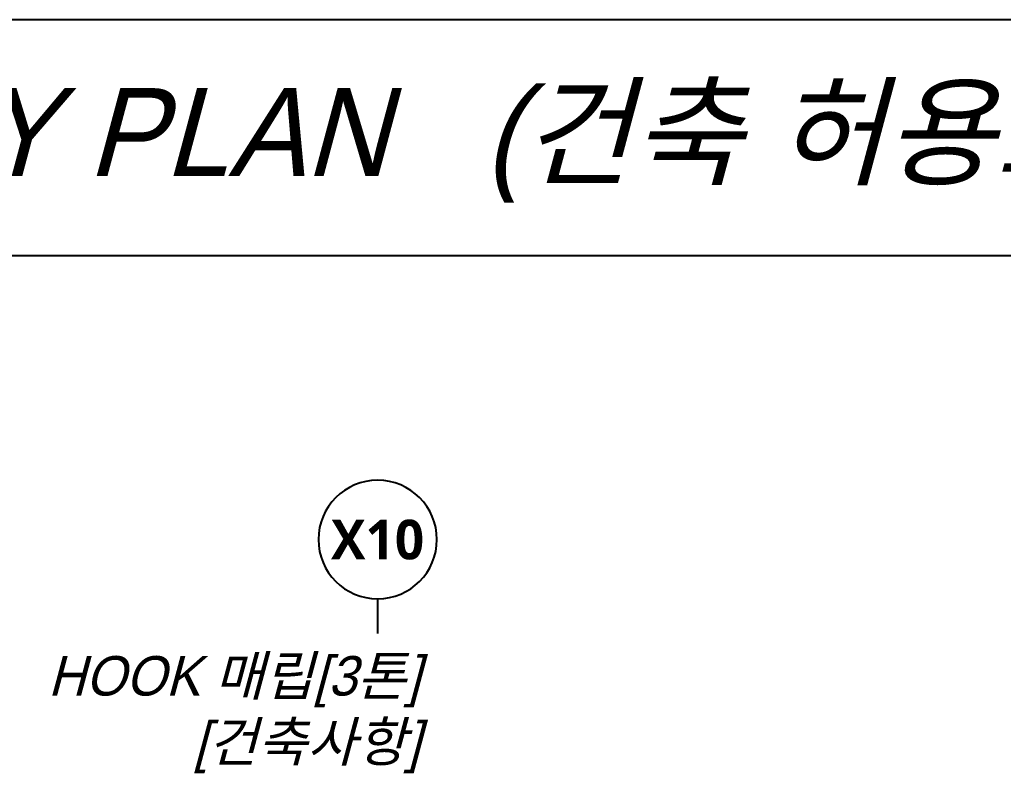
# Model space of a CAD drawing. Header units: millimetres. Extents: x 5544 to 245194, y -610088 to 30375.
# Drawn here: x 63432 to 70905, y 23808 to 29532 of the extents above; entities that cross this region are included whole.
import ezdxf
from ezdxf.enums import TextEntityAlignment as Align

# ---------------------------------------------------------------- set-up
doc = ezdxf.new("R2010")
doc.units = ezdxf.units.MM
for name, color, linetype in [('15', 15, 'Continuous'), ('4', 4, 'Continuous'), ('A-ANNO-TEXT1', 7, 'Continuous'), ('A-ST-AXIS-BUB', 7, 'Continuous')]:
    doc.layers.add(name, color=color, linetype=linetype)
doc.styles.add('ROMAND', font='gulim.ttc', dxfattribs={"oblique": 15})
doc.styles.add('SH_진천_나눔', font='NanumGothicBold.ttf')

# ---------------------------------------------------------------- blocks, each defined once
blk = doc.blocks.new('A-ST-AXIS-BUB-1')
at = {"layer": 'A-ST-AXIS-BUB'}
blk.add_line((0, 350), (0, 0), dxfattribs=at)
blk.add_circle((0, 950), 600, dxfattribs=at)

msp = doc.modelspace()

# ---------------------------------------------------------------- linework, layer by layer
at = {"layer": '4'}
for p, q in [((118128.5, 29532.5), (56721.4, 29532.5)), ((56721.4, 27742.5), (118128.5, 27742.5))]:
    msp.add_line(p, q, dxfattribs=at)

# ---------------------------------------------------------------- block references
at = {"layer": 'A-ST-AXIS-BUB', "xscale": -0.75, "yscale": 0.75, "zscale": 0.75}
msp.add_blockref('A-ST-AXIS-BUB-1', (66151.5, 24871.5), dxfattribs=at)

# ---------------------------------------------------------------- texts
at = {"style": 'ROMAND', "oblique": 15}
msp.add_text('1. 단면도 &  KEY PLAN   (건축 허용오차 %%P20mm)', height=667.938, dxfattribs=at).set_placement((57157.1, 28344.7))
at = {"layer": '15', "color": 3, "ltscale": 600, "insert": (66477.7, 23808.4), "char_height": 300, "attachment_point": 9, "style": 'ROMAND'}
msp.add_mtext('HOOK 매립[3톤]\\P[건축사항]', dxfattribs=at)
at = {"layer": 'A-ANNO-TEXT1', "style": 'SH_진천_나눔'}
msp.add_text('X10', height=300, dxfattribs=at).set_placement((66151.5, 25584), align=Align.MIDDLE_CENTER)

doc.saveas('drawing.dxf')
